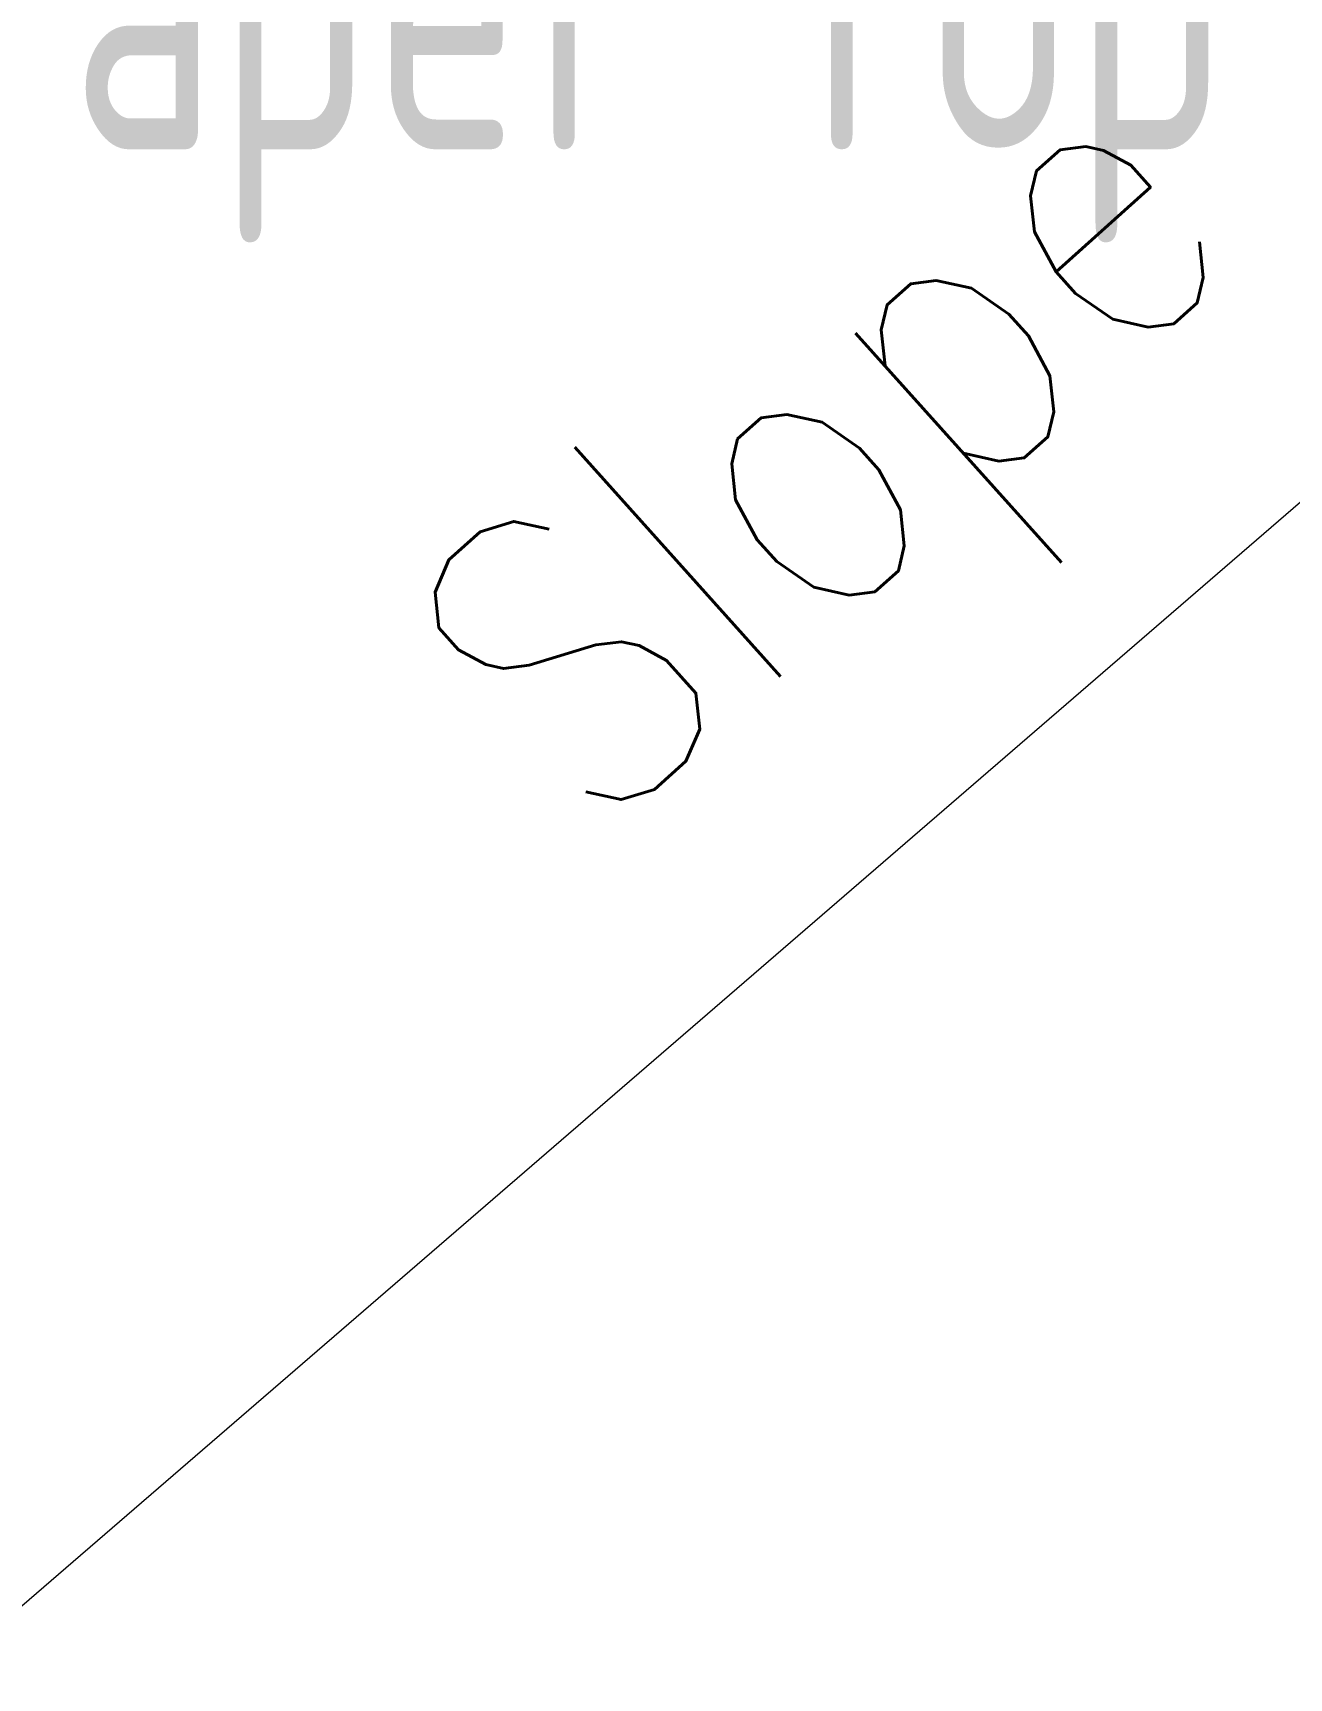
# Model space of a CAD drawing. Header units: millimetres. Extents: x -44713 to 26888, y -13000 to 43000.
# Drawn here: x 5015 to 5831, y 16532 to 17599 of the extents above; entities that cross this region are included whole.
import ezdxf

# ---------------------------------------------------------------- set-up
doc = ezdxf.new("R2010")
doc.units = ezdxf.units.MM
doc.header["$MEASUREMENT"] = 0
doc.layers.add('00-First Floor Projection', color=1, linetype='Continuous')
doc.layers.add('1735 X DT-5BR-RFP$0$0-MEP', color=251, linetype='Continuous', lineweight=20)
doc.layers.add('W--ELE-1', color=2, linetype='Continuous', lineweight=25)
doc.styles.add('1735 X DT-5BR-RFP$0$ARIAL', font='swiss.ttf')
doc.styles.add('1735 X DT-5BR-RFP$0$MEC', font='romans.shx', dxfattribs={"width": 0.8})
doc.styles.add('ISO', font='isocp2.shx', dxfattribs={"width": 0.8})
doc.dimstyles.new('1735 X DT-5BR-RFP$0$A&B DIM', dxfattribs={"dimtxt": 250, "dimasz": 250, "dimexe": 100, "dimexo": 100, "dimgap": 0, "dimtad": 0, "dimdec": 0, "dimzin": 12, "dimdsep": 46, "dimtxsty": '1735 X DT-5BR-RFP$0$ARIAL', "dimcen": 0, "dimdle": 100, "dimclrd": 11, "dimclre": 11, "dimclrt": 7, "dimadec": 0, "dimazin": 0, "dimtfac": 1, "dimtdec": 0, "dimtmove": 1, "dimatfit": 2, "dimfxl": 1, "dimtvp": 0.75, "dimtolj": 1, "dimtzin": 12, "dimlwd": 18, "dimlwe": 18, "dimarcsym": 0})

# ---------------------------------------------------------------- blocks, each defined once
blk = doc.blocks.new('1735 X DT-5BR-RFP$0$_Open90')
at = {"color": 0, "linetype": 'ByBlock', "lineweight": -2}
for p, q in [((-0.5, 0.5), (0, 0)), ((0, 0), (-1, 0)), ((0, 0), (-0.5, -0.5))]:
    blk.add_line(p, q, dxfattribs=at)
blk = doc.blocks.new('Lvl-plan-50sc-old')
at = {"layer": 'W--ELE-1', "color": 1}
for p, q in [((22.25, 211.11), (22.25, -67.86)), ((583, 71.62), (-117.23, 71.62))]:
    blk.add_line(p, q, dxfattribs=at)
blk.add_circle((22.25, 71.62), 62.5, dxfattribs=at)
for radius, start, end in [(56.25, 90, 180), (50, 90, 180), (43.75, 90, 180), (37.5, 90, 180), (31.25, 90, 180), (25, 90, 180), (18.75, 90, 180), (12.5, 90, 180), (6.25, 90, 180), (56.25, 270, 0), (50, 270, 0), (43.75, 270, 0), (37.5, 270, 0), (31.25, 270, 0), (25, 270, 0), (18.75, 270, 0), (12.5, 270, 0), (6.25, 270, 0)]:
    blk.add_arc((22.25, 71.62), radius, start, end, dxfattribs=at)
at = {"layer": 'W--ELE-1', "style": 'ISO', "width": 0.75}
for tag, p in [('LEVEL', (166.22, 92.64)), ('FLOOR', (166.22, -74.14))]:
    blk.add_attdef(tag, p, '', height=125, dxfattribs=at)
blk = doc.blocks.new('1735 X DT-5BR-RFP')
at = {"layer": '1735 X DT-5BR-RFP$0$0-MEP', "color": 253, "style": '1735 X DT-5BR-RFP$0$MEC', "width": 0.8}
blk.add_text('Slope', height=200, rotation=41.8775, dxfattribs=at).set_placement((5377.9, 17071.6))
at = {"layer": '1735 X DT-5BR-RFP$0$0-MEP', "color": 253, "lineweight": 0}
blk.add_leader([(4379.9, 16036.4), (8431.2, 19532.9)], dimstyle='1735 X DT-5BR-RFP$0$A&B DIM', override={"dimasz": 300, "dimclrd": 256, "dimldrblk": '1735 X DT-5BR-RFP$0$_Open90'}, dxfattribs=at)

msp = doc.modelspace()

# ---------------------------------------------------------------- block references
at = {"layer": '00-First Floor Projection'}
msp.add_blockref('1735 X DT-5BR-RFP', (0, 0), dxfattribs=at)

# ---------------------------------------------------------------- next in the draw order: block references
at = {"layer": 'W--ELE-1'}
ref = msp.add_blockref('Lvl-plan-50sc-old', (4487.7, 17642.2), dxfattribs=dict(at, xscale=1.6, yscale=1.6, zscale=1.6))
ref.add_attrib('LEVEL', '+9.10 T.O.P', (4851.6, 17790.5), dxfattribs={"height": 200, "style": 'ISO', "width": 0.7})
ref.add_attrib('FLOOR', 'Parapet Top', (4753.6, 17523.6), dxfattribs={"height": 200, "style": 'ISO', "width": 0.75})

doc.saveas('drawing.dxf')
